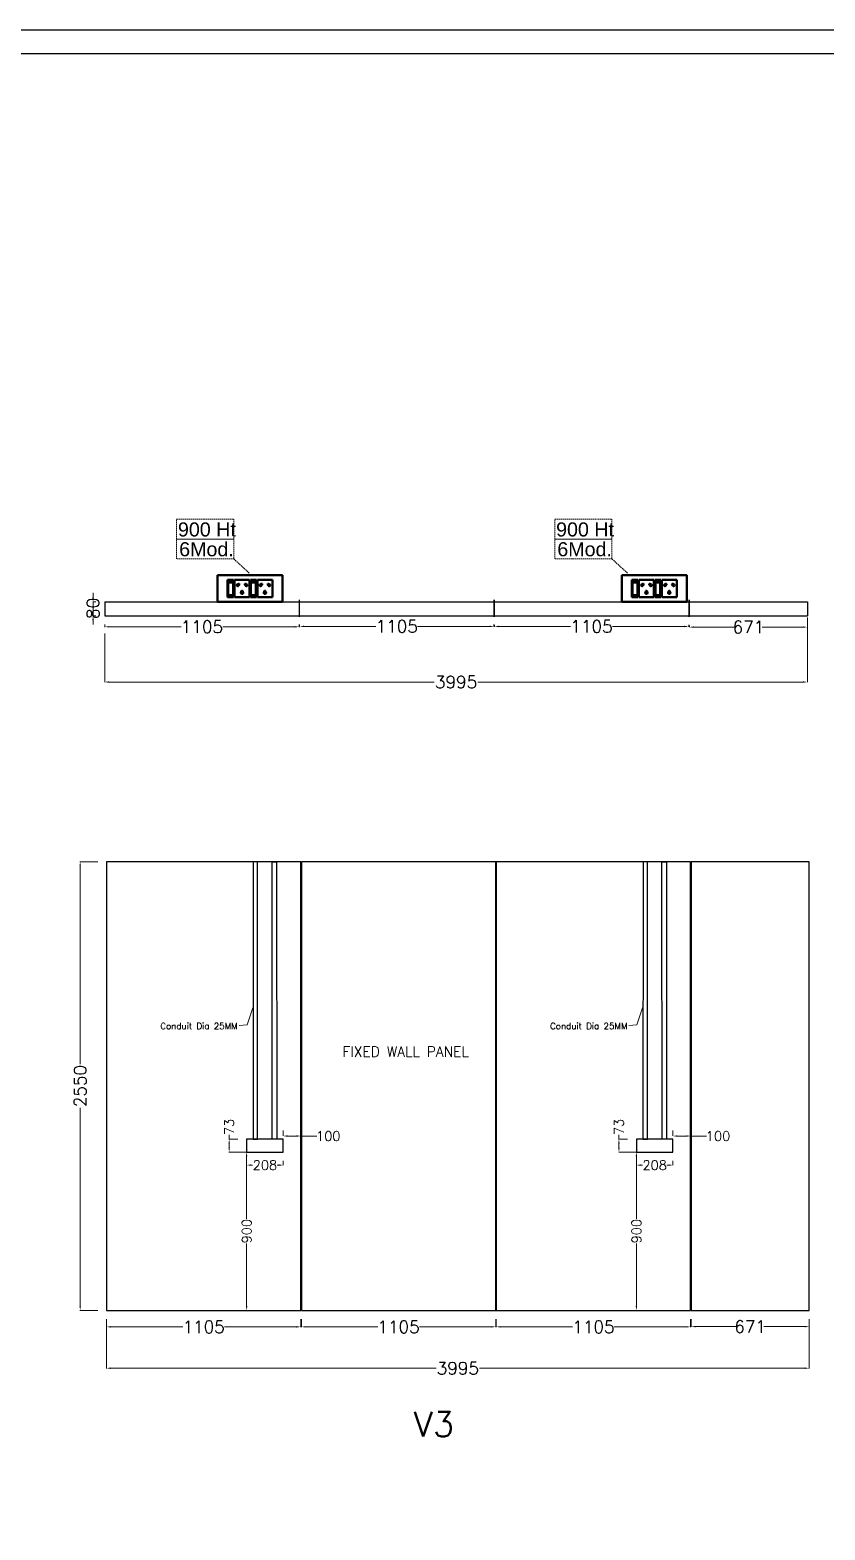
# Model space of a CAD drawing. Extents: x 3550807 to 4078732, y -628171 to -515859.
# Drawn here: x 3774763 to 3779283, y -598407 to -589881 of the extents above; entities that cross this region are included whole.
import ezdxf
from ezdxf.lldxf.tags import DXFTag

# ---------------------------------------------------------------- set-up
doc = ezdxf.new("R2010")
doc.units = 0
doc.header["$LTSCALE"] = 6
doc.header["$MEASUREMENT"] = 0
doc.linetypes.add('1', pattern=[0])
doc.linetypes.add('DASHED2', pattern=[0.375, 0.25, -0.125])
doc.layers.get('0').update_dxf_attribs({"linetype": 'CONTINUOUS'})
doc.layers.get('Defpoints').update_dxf_attribs({"linetype": 'CONTINUOUS'})
for name, color, linetype, lineweight in [('1200 Door', 144, 'CONTINUOUS', 5), ('ELE. 2N0S OF 6-16 UPS SOCKETS', 191, 'CONTINUOUS', 15), ('Partition-80WP', 7, 'CONTINUOUS', 5)]:
    doc.layers.add(name, color=color, linetype=linetype, lineweight=lineweight)
for name, color, linetype in [('80 mm Wall', 5, 'CONTINUOUS'), ('Conduit', 2, 'CONTINUOUS'), ('DIM', 7, 'CONTINUOUS'), ('Dimensions', 7, 'CONTINUOUS'), ('MODULE BOX', 7, 'CONTINUOUS'), ('TEXT', 5, 'CONTINUOUS')]:
    doc.layers.add(name, color=color, linetype=linetype)
doc.layers.add('CFT_LOOPING', color=7, linetype='1', lineweight=0, true_color=0xd6d600)
doc.styles.add('ROMANS', font='romans.shx')
doc.styles.get("Standard").update_dxf_attribs({"font": 'SIMPLEX'})
tags = doc.linetypes.add('03B05', pattern=[15, 6, -9]).pattern_tags.tags
tags[6:7] = [DXFTag(74, 4), DXFTag(75, 0), DXFTag(340, '0'), DXFTag(46, 1.0), DXFTag(50, 0.0), DXFTag(44, 0.0), DXFTag(45, 0.0)]
tags[4:5] = [DXFTag(74, 4), DXFTag(75, 0), DXFTag(340, '0'), DXFTag(46, 1.0), DXFTag(50, 0.0), DXFTag(44, 0.0), DXFTag(45, 0.0)]
doc.dimstyles.new('AEPL', dxfattribs={"dimtxt": 10, "dimasz": 2.5, "dimexe": 1.25, "dimexo": 2, "dimtad": 0, "dimdec": 0, "dimtxsty": 'ROMANS', "dimcen": 2.5, "dimclrd": 250, "dimclre": 250, "dimadec": 0, "dimazin": 0, "dimtfac": 1, "dimtdec": 0, "dimtmove": 0, "dimatfit": 3, "dimfxl": 0, "dimlwd": 0, "dimlwe": 0, "dimarcsym": 0})
doc.dimstyles.new('AEPL1', dxfattribs={"dimtxt": 100, "dimasz": 25, "dimexe": 1.25, "dimexo": 50, "dimtad": 0, "dimdec": 0, "dimtxsty": 'ROMANS', "dimcen": 2.5, "dimclrd": 250, "dimclre": 250, "dimadec": 0, "dimazin": 0, "dimtfac": 1, "dimtdec": 0, "dimtmove": 0, "dimatfit": 3, "dimfxl": 0, "dimlwd": 0, "dimlwe": 0, "dimarcsym": 0})

# ---------------------------------------------------------------- blocks, each defined once
blk = doc.blocks.new('*D295')
at = {"layer": 'Defpoints', "color": 0, "linetype": 'ByBlock', "transparency": 16777216}
for p in [(3778522.5, -597158.9), (3779193, -597158.9), (3779193, -597251)]:
    blk.add_point(p, dxfattribs=at)
at = {"layer": 'DIM', "color": 250, "linetype": 'ByBlock', "lineweight": 0, "transparency": 16777216}
for p, q in [((3778522.5, -597208.9), (3778522.5, -597252.3)), ((3778547.5, -597251), (3778779, -597251)), ((3779168, -597251), (3778936.4, -597251)), ((3779193, -597208.9), (3779193, -597252.3))]:
    blk.add_line(p, q, dxfattribs=at)
at = {"layer": 'DIM', "color": 250, "linetype": 'ByBlock', "transparency": 16777216}
for points in [[(3778547.5, -597246.9), (3778547.5, -597255.2), (3778522.5, -597251)], [(3779168, -597255.2), (3779168, -597246.9), (3779193, -597251)]]:
    blk.add_solid(points, dxfattribs=at)
at = {"layer": 'DIM', "color": 0, "linetype": 'ByBlock', "transparency": 16777216, "insert": (3778857.7, -597251), "char_height": 70, "attachment_point": 5, "style": 'ROMANS'}
blk.add_mtext('671', dxfattribs=at)
blk = doc.blocks.new('*D296')
at = {"layer": 'Defpoints', "color": 0, "linetype": 'ByBlock', "transparency": 16777216}
for p in [(3777414.5, -597158.9), (3778519, -597158.9), (3778519, -597252.5)]:
    blk.add_point(p, dxfattribs=at)
at = {"layer": 'DIM', "color": 250, "linetype": 'ByBlock', "lineweight": 0, "transparency": 16777216}
for p, q in [((3777414.5, -597208.9), (3777414.5, -597253.8)), ((3777439.5, -597252.5), (3777848.1, -597252.5)), ((3778494, -597252.5), (3778085.3, -597252.5)), ((3778519, -597208.9), (3778519, -597253.8))]:
    blk.add_line(p, q, dxfattribs=at)
at = {"layer": 'DIM', "color": 250, "linetype": 'ByBlock', "transparency": 16777216}
for points in [[(3777439.5, -597248.4), (3777439.5, -597256.7), (3777414.5, -597252.5)], [(3778494, -597256.7), (3778494, -597248.4), (3778519, -597252.5)]]:
    blk.add_solid(points, dxfattribs=at)
at = {"layer": 'DIM', "color": 0, "linetype": 'ByBlock', "transparency": 16777216, "insert": (3777966.7, -597252.5), "char_height": 70, "attachment_point": 5, "style": 'ROMANS'}
blk.add_mtext('1105', dxfattribs=at)
blk = doc.blocks.new('*D297')
at = {"layer": 'Defpoints', "color": 0, "linetype": 'ByBlock', "transparency": 16777216}
for p in [(3775198.5, -597158.9), (3776303, -597158.9), (3776303, -597252.5)]:
    blk.add_point(p, dxfattribs=at)
at = {"layer": 'DIM', "color": 250, "linetype": 'ByBlock', "lineweight": 0, "transparency": 16777216}
for p, q in [((3775198.5, -597208.9), (3775198.5, -597253.8)), ((3775223.5, -597252.5), (3775632.1, -597252.5)), ((3776278, -597252.5), (3775869.3, -597252.5)), ((3776303, -597208.9), (3776303, -597253.8))]:
    blk.add_line(p, q, dxfattribs=at)
at = {"layer": 'DIM', "color": 250, "linetype": 'ByBlock', "transparency": 16777216}
for points in [[(3775223.5, -597248.4), (3775223.5, -597256.7), (3775198.5, -597252.5)], [(3776278, -597256.7), (3776278, -597248.4), (3776303, -597252.5)]]:
    blk.add_solid(points, dxfattribs=at)
at = {"layer": 'DIM', "color": 0, "linetype": 'ByBlock', "transparency": 16777216, "insert": (3775750.7, -597252.5), "char_height": 70, "attachment_point": 5, "style": 'ROMANS'}
blk.add_mtext('1105', dxfattribs=at)
blk = doc.blocks.new('*D298')
at = {"layer": 'Defpoints', "color": 0, "linetype": 'ByBlock', "transparency": 16777216}
for p in [(3776306.5, -597158.9), (3777411, -597158.9), (3777411, -597252.5)]:
    blk.add_point(p, dxfattribs=at)
at = {"layer": 'DIM', "color": 250, "linetype": 'ByBlock', "lineweight": 0, "transparency": 16777216}
for p, q in [((3776306.5, -597208.9), (3776306.5, -597253.8)), ((3776331.5, -597252.5), (3776740.1, -597252.5)), ((3777386, -597252.5), (3776977.3, -597252.5)), ((3777411, -597208.9), (3777411, -597253.8))]:
    blk.add_line(p, q, dxfattribs=at)
at = {"layer": 'DIM', "color": 250, "linetype": 'ByBlock', "transparency": 16777216}
for points in [[(3776331.5, -597248.4), (3776331.5, -597256.7), (3776306.5, -597252.5)], [(3777386, -597256.7), (3777386, -597248.4), (3777411, -597252.5)]]:
    blk.add_solid(points, dxfattribs=at)
at = {"layer": 'DIM', "color": 0, "linetype": 'ByBlock', "transparency": 16777216, "insert": (3776858.7, -597252.5), "char_height": 70, "attachment_point": 5, "style": 'ROMANS'}
blk.add_mtext('1105', dxfattribs=at)
blk = doc.blocks.new('*D299')
at = {"layer": 'Defpoints', "color": 0, "linetype": 'ByBlock', "transparency": 16777216}
for p in [(3775995, -596258.9), (3775995, -597158.9), (3775995, -597158.9)]:
    blk.add_point(p, dxfattribs=at)
at = {"layer": 'DIM', "color": 250, "linetype": 'ByBlock', "lineweight": 0, "transparency": 16777216}
for p, q in [((3775945, -596258.9), (3775993.7, -596258.9)), ((3775995, -596283.9), (3775995, -596638.9)), ((3775995, -597133.9), (3775995, -596778.9)), ((3775945, -597158.9), (3775993.7, -597158.9))]:
    blk.add_line(p, q, dxfattribs=at)
at = {"layer": 'DIM', "color": 250, "linetype": 'ByBlock', "transparency": 16777216}
for points in [[(3775999.2, -596283.9), (3775990.8, -596283.9), (3775995, -596258.9)], [(3775990.8, -597133.9), (3775999.2, -597133.9), (3775995, -597158.9)]]:
    blk.add_solid(points, dxfattribs=at)
at = {"layer": 'DIM', "color": 0, "linetype": 'ByBlock', "transparency": 16777216, "insert": (3775995, -596708.9), "char_height": 70, "attachment_point": 5, "rotation": 90, "style": 'ROMANS'}
blk.add_mtext('{\\H0.771429x;900}', dxfattribs=at)
blk = doc.blocks.new('*D300')
at = {"layer": 'Defpoints', "color": 0, "linetype": 'ByBlock', "transparency": 16777216}
for p in [(3775995, -596258.9), (3776203, -596258.9), (3776203, -596333.2)]:
    blk.add_point(p, dxfattribs=at)
at = {"layer": 'DIM', "color": 250, "linetype": 'ByBlock', "lineweight": 0, "transparency": 16777216}
for p, q in [((3775995, -596308.9), (3775995, -596334.4)), ((3776203, -596308.9), (3776203, -596334.4)), ((3776020, -596333.2), (3776029, -596333.2)), ((3776178, -596333.2), (3776169, -596333.2))]:
    blk.add_line(p, q, dxfattribs=at)
at = {"layer": 'DIM', "color": 250, "linetype": 'ByBlock', "transparency": 16777216}
for points in [[(3776020, -596329), (3776020, -596337.3), (3775995, -596333.2)], [(3776178, -596337.3), (3776178, -596329), (3776203, -596333.2)]]:
    blk.add_solid(points, dxfattribs=at)
at = {"layer": 'DIM', "color": 0, "linetype": 'ByBlock', "transparency": 16777216, "insert": (3776099, -596333.2), "char_height": 70, "attachment_point": 5, "style": 'ROMANS'}
blk.add_mtext('{\\H0.771429x;208}', dxfattribs=at)
blk = doc.blocks.new('*D301')
at = {"layer": 'Defpoints', "color": 0, "linetype": 'ByBlock', "transparency": 16777216}
for p in [(3775895.7, -596185.9), (3775995, -596185.9), (3775995, -596258.9)]:
    blk.add_point(p, dxfattribs=at)
at = {"layer": 'DIM', "color": 250, "linetype": 'ByBlock', "lineweight": 0, "transparency": 16777216}
for p, q in [((3775945, -596185.9), (3775894.5, -596185.9)), ((3775895.7, -596185.9), (3775895.7, -596160.9)), ((3775895.7, -596233.9), (3775895.7, -596210.9)), ((3775945, -596258.9), (3775894.5, -596258.9))]:
    blk.add_line(p, q, dxfattribs=at)
at = {"layer": 'DIM', "color": 250, "linetype": 'ByBlock', "transparency": 16777216}
for points in [[(3775899.9, -596210.9), (3775891.6, -596210.9), (3775895.7, -596185.9)], [(3775891.6, -596233.9), (3775899.9, -596233.9), (3775895.7, -596258.9)]]:
    blk.add_solid(points, dxfattribs=at)
at = {"layer": 'DIM', "color": 0, "linetype": 'ByBlock', "transparency": 16777216, "insert": (3775895.7, -596116.6), "char_height": 70, "attachment_point": 5, "rotation": 90, "style": 'ROMANS'}
blk.add_mtext('{\\H0.771429x;73}', dxfattribs=at)
blk = doc.blocks.new('*D302')
at = {"layer": 'Defpoints', "color": 0, "linetype": 'ByBlock', "transparency": 16777216}
for p in [(3776203, -596185.9), (3776303, -596167.9), (3776303, -596185.9)]:
    blk.add_point(p, dxfattribs=at)
at = {"layer": 'DIM', "color": 250, "linetype": 'ByBlock', "lineweight": 0, "transparency": 16777216}
for p, q in [((3776203, -596135.9), (3776203, -596166.6)), ((3776303, -596135.9), (3776303, -596166.6)), ((3776228, -596167.9), (3776278, -596167.9)), ((3776303, -596167.9), (3776393.3, -596167.9))]:
    blk.add_line(p, q, dxfattribs=at)
at = {"layer": 'DIM', "color": 250, "linetype": 'ByBlock', "transparency": 16777216}
for points in [[(3776228, -596163.7), (3776228, -596172.1), (3776203, -596167.9)], [(3776278, -596172.1), (3776278, -596163.7), (3776303, -596167.9)]]:
    blk.add_solid(points, dxfattribs=at)
at = {"layer": 'DIM', "color": 0, "linetype": 'ByBlock', "transparency": 16777216, "insert": (3776459.3, -596167.9), "char_height": 70, "attachment_point": 5, "style": 'ROMANS'}
blk.add_mtext('{\\H0.771429x;100}', dxfattribs=at)
blk = doc.blocks.new('*D303')
at = {"layer": 'Defpoints', "color": 0, "linetype": 'ByBlock', "transparency": 16777216}
for p in [(3778211, -596258.9), (3778211, -597158.9), (3778211, -597158.9)]:
    blk.add_point(p, dxfattribs=at)
at = {"layer": 'DIM', "color": 250, "linetype": 'ByBlock', "lineweight": 0, "transparency": 16777216}
for p, q in [((3778161, -596258.9), (3778209.7, -596258.9)), ((3778211, -596283.9), (3778211, -596638.9)), ((3778211, -597133.9), (3778211, -596778.9)), ((3778161, -597158.9), (3778209.7, -597158.9))]:
    blk.add_line(p, q, dxfattribs=at)
at = {"layer": 'DIM', "color": 250, "linetype": 'ByBlock', "transparency": 16777216}
for points in [[(3778215.2, -596283.9), (3778206.8, -596283.9), (3778211, -596258.9)], [(3778206.8, -597133.9), (3778215.2, -597133.9), (3778211, -597158.9)]]:
    blk.add_solid(points, dxfattribs=at)
at = {"layer": 'DIM', "color": 0, "linetype": 'ByBlock', "transparency": 16777216, "insert": (3778211, -596708.9), "char_height": 70, "attachment_point": 5, "rotation": 90, "style": 'ROMANS'}
blk.add_mtext('{\\H0.771429x;900}', dxfattribs=at)
blk = doc.blocks.new('*D304')
at = {"layer": 'Defpoints', "color": 0, "linetype": 'ByBlock', "transparency": 16777216}
for p in [(3778211, -596258.9), (3778419, -596258.9), (3778419, -596333.2)]:
    blk.add_point(p, dxfattribs=at)
at = {"layer": 'DIM', "color": 250, "linetype": 'ByBlock', "lineweight": 0, "transparency": 16777216}
for p, q in [((3778211, -596308.9), (3778211, -596334.4)), ((3778419, -596308.9), (3778419, -596334.4)), ((3778236, -596333.2), (3778245, -596333.2)), ((3778394, -596333.2), (3778385, -596333.2))]:
    blk.add_line(p, q, dxfattribs=at)
at = {"layer": 'DIM', "color": 250, "linetype": 'ByBlock', "transparency": 16777216}
for points in [[(3778236, -596329), (3778236, -596337.3), (3778211, -596333.2)], [(3778394, -596337.3), (3778394, -596329), (3778419, -596333.2)]]:
    blk.add_solid(points, dxfattribs=at)
at = {"layer": 'DIM', "color": 0, "linetype": 'ByBlock', "transparency": 16777216, "insert": (3778315, -596333.2), "char_height": 70, "attachment_point": 5, "style": 'ROMANS'}
blk.add_mtext('{\\H0.771429x;208}', dxfattribs=at)
blk = doc.blocks.new('*D305')
at = {"layer": 'Defpoints', "color": 0, "linetype": 'ByBlock', "transparency": 16777216}
for p in [(3778111.7, -596185.9), (3778211, -596185.9), (3778211, -596258.9)]:
    blk.add_point(p, dxfattribs=at)
at = {"layer": 'DIM', "color": 250, "linetype": 'ByBlock', "lineweight": 0, "transparency": 16777216}
for p, q in [((3778161, -596185.9), (3778110.5, -596185.9)), ((3778111.7, -596185.9), (3778111.7, -596160.9)), ((3778111.7, -596233.9), (3778111.7, -596210.9)), ((3778161, -596258.9), (3778110.5, -596258.9))]:
    blk.add_line(p, q, dxfattribs=at)
at = {"layer": 'DIM', "color": 250, "linetype": 'ByBlock', "transparency": 16777216}
for points in [[(3778115.9, -596210.9), (3778107.6, -596210.9), (3778111.7, -596185.9)], [(3778107.6, -596233.9), (3778115.9, -596233.9), (3778111.7, -596258.9)]]:
    blk.add_solid(points, dxfattribs=at)
at = {"layer": 'DIM', "color": 0, "linetype": 'ByBlock', "transparency": 16777216, "insert": (3778111.7, -596116.6), "char_height": 70, "attachment_point": 5, "rotation": 90, "style": 'ROMANS'}
blk.add_mtext('{\\H0.771429x;73}', dxfattribs=at)
blk = doc.blocks.new('*D306')
at = {"layer": 'Defpoints', "color": 0, "linetype": 'ByBlock', "transparency": 16777216}
for p in [(3778419, -596185.9), (3778519, -596167.9), (3778519, -596185.9)]:
    blk.add_point(p, dxfattribs=at)
at = {"layer": 'DIM', "color": 250, "linetype": 'ByBlock', "lineweight": 0, "transparency": 16777216}
for p, q in [((3778419, -596135.9), (3778419, -596166.6)), ((3778519, -596135.9), (3778519, -596166.6)), ((3778444, -596167.9), (3778494, -596167.9)), ((3778519, -596167.9), (3778609.3, -596167.9))]:
    blk.add_line(p, q, dxfattribs=at)
at = {"layer": 'DIM', "color": 250, "linetype": 'ByBlock', "transparency": 16777216}
for points in [[(3778444, -596163.7), (3778444, -596172.1), (3778419, -596167.9)], [(3778494, -596172.1), (3778494, -596163.7), (3778519, -596167.9)]]:
    blk.add_solid(points, dxfattribs=at)
at = {"layer": 'DIM', "color": 0, "linetype": 'ByBlock', "transparency": 16777216, "insert": (3778675.3, -596167.9), "char_height": 70, "attachment_point": 5, "style": 'ROMANS'}
blk.add_mtext('{\\H0.771429x;100}', dxfattribs=at)
blk = doc.blocks.new('*D320')
at = {"layer": 'Defpoints', "color": 0, "linetype": 'ByBlock', "transparency": 16777216}
for p in [(3775198.5, -597158.9), (3779193, -597158.9), (3779193, -597487.6)]:
    blk.add_point(p, dxfattribs=at)
at = {"layer": 'DIM', "color": 250, "linetype": 'ByBlock', "lineweight": 0, "transparency": 16777216}
for p, q in [((3775198.5, -597208.9), (3775198.5, -597488.8)), ((3779193, -597208.9), (3779193, -597488.8)), ((3775223.5, -597487.6), (3777071.9, -597487.6)), ((3779168, -597487.6), (3777319.5, -597487.6))]:
    blk.add_line(p, q, dxfattribs=at)
at = {"layer": 'DIM', "color": 250, "linetype": 'ByBlock', "transparency": 16777216}
for points in [[(3775223.5, -597483.4), (3775223.5, -597491.7), (3775198.5, -597487.6)], [(3779168, -597491.7), (3779168, -597483.4), (3779193, -597487.6)]]:
    blk.add_solid(points, dxfattribs=at)
at = {"layer": 'DIM', "color": 0, "linetype": 'ByBlock', "transparency": 16777216, "insert": (3777195.7, -597487.6), "char_height": 70, "attachment_point": 5, "style": 'ROMANS'}
blk.add_mtext('3995', dxfattribs=at)
blk = doc.blocks.new('5Y3AQY')
at = {"layer": 'ELE. 2N0S OF 6-16 UPS SOCKETS', "color": 72, "lineweight": 50}
for p, q in [((-311.5, -26.5), (-277.7, -26.5)), ((-311.5, -123.5), (-311.5, -26.5)), ((-311.5, -123.5), (-311.5, -26.5)), ((-308.7, -37), (-280.5, -37)), ((-308.7, -113), (-308.7, -37)), ((-308.7, -40.4), (-280.5, -40.4)), ((-280.5, -37), (-280.5, -113)), ((-277.7, -26.5), (-277.7, -123.5)), ((-272.1, -26.5), (-272.1, -123.5)), ((-187.1, -26.5), (-272.1, -26.5)), ((-187.1, -123.5), (-187.1, -26.5)), ((-181.4, -26.5), (-147.6, -26.5)), ((-181.4, -123.5), (-181.4, -26.5)), ((-181.4, -123.5), (-181.4, -26.5)), ((-178.6, -37), (-150.4, -37)), ((-178.6, -113), (-178.6, -37)), ((-178.6, -40.4), (-150.4, -40.4)), ((-150.4, -37), (-150.4, -113)), ((-147.6, -26.5), (-147.6, -123.5)), ((-57, -26.5), (-142, -26.5)), ((-142, -26.5), (-142, -123.5)), ((-57, -123.5), (-57, -26.5)), ((-311.5, -123.5), (-277.7, -123.5)), ((-277.7, -123.5), (-311.5, -123.5)), ((-280.5, -113), (-308.7, -113)), ((-272.1, -123.5), (-187.1, -123.5)), ((-181.4, -123.5), (-147.6, -123.5)), ((-147.6, -123.5), (-181.4, -123.5)), ((-150.4, -113), (-178.6, -113)), ((-142, -123.5), (-57, -123.5))]:
    blk.add_line(p, q, dxfattribs=at)
blk.add_lwpolyline([(-368.5, 0), (0, 0), (0, -150), (-368.5, -150)], close=True, dxfattribs=at)
for centre, radius, start, end in [((-253.8, -56.1), 5.7, 87.48997, 354.73109), ((-249.3, -52.1), 4.6, 284.90486, 157.31619), ((-209.8, -52.1), 4.6, 22.68381, 255.09514), ((-205.3, -56.1), 5.7, 185.26891, 92.51003), ((-123.7, -56.1), 5.7, 87.48997, 354.73109), ((-119.2, -52.1), 4.6, 284.90486, 157.31619), ((-79.7, -52.1), 4.6, 22.68381, 255.09514), ((-75.2, -56.1), 5.7, 185.26891, 92.51003), ((-229.6, -99), 6.62, 127.15837, 52.84163), ((-229.6, -92.3), 4.22, 341.40312, 198.59688), ((-99.5, -99), 6.62, 127.15837, 52.84163), ((-99.5, -92.3), 4.22, 341.40312, 198.59688)]:
    blk.add_arc(centre, radius, start, end, dxfattribs=at)
blk = doc.blocks.new('*D322')
at = {"layer": 'Defpoints', "color": 0, "linetype": 'ByBlock', "transparency": 16777216}
for p in [(3775188.3, -593210.7), (3776293.3, -593210.7), (3776293.3, -593273.4)]:
    blk.add_point(p, dxfattribs=at)
at = {"layer": 'DIM', "color": 250, "linetype": 'ByBlock', "lineweight": 0, "transparency": 16777216}
for p, q in [((3775188.3, -593260.7), (3775188.3, -593274.7)), ((3775213.3, -593273.4), (3775622.2, -593273.4)), ((3776268.3, -593273.4), (3775859.4, -593273.4)), ((3776293.3, -593260.7), (3776293.3, -593274.7))]:
    blk.add_line(p, q, dxfattribs=at)
at = {"layer": 'DIM', "color": 250, "linetype": 'ByBlock', "transparency": 16777216}
for points in [[(3775213.3, -593269.3), (3775213.3, -593277.6), (3775188.3, -593273.4)], [(3776268.3, -593277.6), (3776268.3, -593269.3), (3776293.3, -593273.4)]]:
    blk.add_solid(points, dxfattribs=at)
at = {"layer": 'DIM', "color": 0, "linetype": 'ByBlock', "transparency": 16777216, "insert": (3775740.8, -593273.4), "char_height": 70, "attachment_point": 5, "style": 'ROMANS'}
blk.add_mtext('1105', dxfattribs=at)
blk = doc.blocks.new('*D323')
at = {"layer": 'Defpoints', "color": 0, "linetype": 'ByBlock', "transparency": 16777216}
for p in [(3776296.3, -593210.7), (3777401.3, -593210.7), (3777401.3, -593271.1)]:
    blk.add_point(p, dxfattribs=at)
at = {"layer": 'DIM', "color": 250, "linetype": 'ByBlock', "lineweight": 0, "transparency": 16777216}
for p, q in [((3776296.3, -593260.7), (3776296.3, -593272.3)), ((3776321.3, -593271.1), (3776730.2, -593271.1)), ((3777376.3, -593271.1), (3776967.4, -593271.1)), ((3777401.3, -593260.7), (3777401.3, -593272.3))]:
    blk.add_line(p, q, dxfattribs=at)
at = {"layer": 'DIM', "color": 250, "linetype": 'ByBlock', "transparency": 16777216}
for points in [[(3776321.3, -593266.9), (3776321.3, -593275.2), (3776296.3, -593271.1)], [(3777376.3, -593275.2), (3777376.3, -593266.9), (3777401.3, -593271.1)]]:
    blk.add_solid(points, dxfattribs=at)
at = {"layer": 'DIM', "color": 0, "linetype": 'ByBlock', "transparency": 16777216, "insert": (3776848.8, -593271.1), "char_height": 70, "attachment_point": 5, "style": 'ROMANS'}
blk.add_mtext('1105', dxfattribs=at)
blk = doc.blocks.new('*D324')
at = {"layer": 'Defpoints', "color": 0, "linetype": 'ByBlock', "transparency": 16777216}
for p in [(3777404.3, -593211.8), (3778509.3, -593211.8), (3778509.3, -593271.4)]:
    blk.add_point(p, dxfattribs=at)
at = {"layer": 'DIM', "color": 250, "linetype": 'ByBlock', "lineweight": 0, "transparency": 16777216}
for p, q in [((3777404.3, -593261.8), (3777404.3, -593272.7)), ((3777429.3, -593271.4), (3777837.3, -593271.4)), ((3778484.3, -593271.4), (3778074.4, -593271.4)), ((3778509.3, -593261.8), (3778509.3, -593272.7))]:
    blk.add_line(p, q, dxfattribs=at)
at = {"layer": 'DIM', "color": 250, "linetype": 'ByBlock', "transparency": 16777216}
for points in [[(3777429.3, -593267.2), (3777429.3, -593275.6), (3777404.3, -593271.4)], [(3778484.3, -593275.6), (3778484.3, -593267.2), (3778509.3, -593271.4)]]:
    blk.add_solid(points, dxfattribs=at)
at = {"layer": 'DIM', "color": 0, "linetype": 'ByBlock', "transparency": 16777216, "insert": (3777955.8, -593271.4), "char_height": 70, "attachment_point": 5, "style": 'ROMANS'}
blk.add_mtext('1105', dxfattribs=at)
blk = doc.blocks.new('*D325')
at = {"layer": 'Defpoints', "color": 0, "linetype": 'ByBlock', "transparency": 16777216}
for p in [(3778512.3, -593216.1), (3779183.3, -593210.7), (3779183.3, -593275.1)]:
    blk.add_point(p, dxfattribs=at)
at = {"layer": 'DIM', "color": 250, "linetype": 'ByBlock', "lineweight": 0, "transparency": 16777216}
for p, q in [((3778512.3, -593266.1), (3778512.3, -593276.3)), ((3778537.3, -593275.1), (3778769.1, -593275.1)), ((3779158.3, -593275.1), (3778926.5, -593275.1)), ((3779183.3, -593260.7), (3779183.3, -593276.3))]:
    blk.add_line(p, q, dxfattribs=at)
at = {"layer": 'DIM', "color": 250, "linetype": 'ByBlock', "transparency": 16777216}
for points in [[(3778537.3, -593270.9), (3778537.3, -593279.2), (3778512.3, -593275.1)], [(3779158.3, -593279.2), (3779158.3, -593270.9), (3779183.3, -593275.1)]]:
    blk.add_solid(points, dxfattribs=at)
at = {"layer": 'DIM', "color": 0, "linetype": 'ByBlock', "transparency": 16777216, "insert": (3778847.8, -593275.1), "char_height": 70, "attachment_point": 5, "style": 'ROMANS'}
blk.add_mtext('671', dxfattribs=at)
blk = doc.blocks.new('*D326')
at = {"layer": 'Defpoints', "color": 0, "linetype": 'ByBlock', "transparency": 16777216}
for p in [(3779183.3, -593170.7), (3775188.3, -593260.7), (3779183.3, -593587.4)]:
    blk.add_point(p, dxfattribs=at)
at = {"layer": 'DIM', "color": 250, "linetype": 'ByBlock', "lineweight": 0, "transparency": 16777216}
for p, q in [((3779183.3, -593220.7), (3779183.3, -593588.7)), ((3775188.3, -593310.7), (3775188.3, -593588.7)), ((3775213.3, -593587.4), (3777062, -593587.4)), ((3779158.3, -593587.4), (3777309.6, -593587.4))]:
    blk.add_line(p, q, dxfattribs=at)
at = {"layer": 'DIM', "color": 250, "linetype": 'ByBlock', "transparency": 16777216}
for points in [[(3775213.3, -593583.3), (3775213.3, -593591.6), (3775188.3, -593587.4)], [(3779158.3, -593591.6), (3779158.3, -593583.3), (3779183.3, -593587.4)]]:
    blk.add_solid(points, dxfattribs=at)
at = {"layer": 'DIM', "color": 0, "linetype": 'ByBlock', "transparency": 16777216, "insert": (3777185.8, -593587.4), "char_height": 70, "attachment_point": 5, "style": 'ROMANS'}
blk.add_mtext('3995', dxfattribs=at)
blk = doc.blocks.new('*D438')
at = {"layer": 'Defpoints', "color": 0, "linetype": 'ByBlock', "transparency": 16777216}
for p in [(3775198.5, -594608.9), (3775048.6, -597158.9), (3775198.5, -597158.9)]:
    blk.add_point(p, dxfattribs=at)
at = {"layer": 'DIM', "color": 250, "linetype": 'ByBlock', "lineweight": 0, "transparency": 16777216}
for p, q in [((3775148.5, -594608.9), (3775047.3, -594608.9)), ((3775048.6, -594633.9), (3775048.6, -595760.1)), ((3775048.6, -597133.9), (3775048.6, -596007.8)), ((3775148.5, -597158.9), (3775047.3, -597158.9))]:
    blk.add_line(p, q, dxfattribs=at)
at = {"layer": 'DIM', "color": 250, "linetype": 'ByBlock', "transparency": 16777216}
for points in [[(3775052.7, -594633.9), (3775044.4, -594633.9), (3775048.6, -594608.9)], [(3775044.4, -597133.9), (3775052.7, -597133.9), (3775048.6, -597158.9)]]:
    blk.add_solid(points, dxfattribs=at)
at = {"layer": 'DIM', "color": 0, "linetype": 'ByBlock', "transparency": 16777216, "insert": (3775048.6, -595883.9), "char_height": 70, "attachment_point": 5, "rotation": 90, "style": 'ROMANS'}
blk.add_mtext('2550', dxfattribs=at)
blk = doc.blocks.new('*D449')
at = {"layer": 'Defpoints', "color": 0, "linetype": 'ByBlock', "transparency": 16777216}
for p in [(3775121.9, -593130.7), (3775188.3, -593130.7), (3775188.3, -593210.7)]:
    blk.add_point(p, dxfattribs=at)
at = {"layer": 'DIM', "color": 250, "linetype": 'ByBlock', "lineweight": 0, "transparency": 16777216}
for p, q in [((3775138.3, -593130.7), (3775120.7, -593130.7)), ((3775121.9, -593105.7), (3775121.9, -593080.7)), ((3775121.9, -593210.7), (3775121.9, -593130.7)), ((3775138.3, -593210.7), (3775120.7, -593210.7)), ((3775121.9, -593235.7), (3775121.9, -593260.7))]:
    blk.add_line(p, q, dxfattribs=at)
at = {"layer": 'DIM', "color": 250, "linetype": 'ByBlock', "transparency": 16777216}
for points in [[(3775117.7, -593105.7), (3775126.1, -593105.7), (3775121.9, -593130.7)], [(3775126.1, -593235.7), (3775117.7, -593235.7), (3775121.9, -593210.7)]]:
    blk.add_solid(points, dxfattribs=at)
at = {"layer": 'DIM', "color": 0, "linetype": 'ByBlock', "transparency": 16777216, "insert": (3775121.9, -593168.9), "char_height": 70, "attachment_point": 5, "rotation": 90, "style": 'ROMANS'}
blk.add_mtext('80', dxfattribs=at)

msp = doc.modelspace()

# ---------------------------------------------------------------- linework, layer by layer
for points in [[(3791379.5, -589881.1), (3791379.5, -608319.7), (3765412.7, -608319.7), (3765412.7, -589881.1)], [(3791246, -590014.6), (3791246, -608186.2), (3765546.3, -608186.2), (3765546.3, -590014.6)]]:
    msp.add_lwpolyline(points, close=True)
at = {"layer": '80 mm Wall', "ltscale": 500}
for p, q in [((3775188.3, -593130.7), (3779183.3, -593130.7)), ((3775188.3, -593130.7), (3775188.3, -593210.7)), ((3779183.3, -593130.7), (3779183.3, -593210.7)), ((3775188.3, -593210.7), (3779183.3, -593210.7))]:
    msp.add_line(p, q, dxfattribs=at)
for points in [[(3775198.5, -594608.9), (3775198.5, -597158.9), (3776303, -597158.9), (3776303, -594608.9), (3775198.5, -594608.9)], [(3776306.5, -594608.9), (3776306.5, -597158.9), (3777411, -597158.9), (3777411, -594608.9), (3776306.5, -594608.9)], [(3777414.5, -594608.9), (3777414.5, -597158.9), (3778519, -597158.9), (3778519, -594608.9), (3777414.5, -594608.9)], [(3778522.5, -594608.9), (3778522.5, -597158.9), (3779193, -597158.9), (3779193, -594608.9), (3778522.5, -594608.9)]]:
    msp.add_lwpolyline(points, dxfattribs=at)
at = {"layer": 'CFT_LOOPING', "color": 7, "linetype": 'DASHED2', "ltscale": 5}
for p, q in [((3775921.8, -592887), (3776009.7, -592967.7)), ((3778071.8, -592887), (3778159.7, -592967.7))]:
    msp.add_line(p, q, dxfattribs=at)
for points in [[(3775597, -592662), (3775921.8, -592662), (3775921.8, -592774.5), (3775597, -592774.5)], [(3777747, -592662), (3778071.8, -592662), (3778071.8, -592774.5), (3777747, -592774.5)], [(3775597, -592774.5), (3775921.8, -592774.5), (3775921.8, -592887), (3775597, -592887)], [(3777747, -592774.5), (3778071.8, -592774.5), (3778071.8, -592887), (3777747, -592887)]]:
    msp.add_lwpolyline(points, close=True, dxfattribs=at)
at = {"layer": 'Conduit', "linetype": '03B05'}
for points in [[(3776032.2, -596185.9), (3776057.2, -596185.9), (3776057.6, -594608.9), (3776032.6, -594608.9), (3776032.2, -596185.9)], [(3776165.8, -596185.9), (3776140.8, -596185.9), (3776140.4, -594608.9), (3776165.4, -594608.9), (3776165.8, -596185.9)], [(3778248.2, -596185.9), (3778273.2, -596185.9), (3778273.6, -594608.9), (3778248.6, -594608.9), (3778248.2, -596185.9)], [(3778381.8, -596185.9), (3778356.8, -596185.9), (3778356.4, -594608.9), (3778381.4, -594608.9), (3778381.8, -596185.9)]]:
    msp.add_lwpolyline(points, dxfattribs=at)
at = {"layer": 'MODULE BOX', "color": 5, "linetype": 'ByBlock'}
for points in [[(3775995, -596258.9), (3776203, -596258.9), (3776203, -596185.9), (3775995, -596185.9)], [(3778211, -596258.9), (3778419, -596258.9), (3778419, -596185.9), (3778211, -596185.9)]]:
    msp.add_lwpolyline(points, close=True, dxfattribs=at)
at = {"layer": 'Partition-80WP', "ltscale": 0.5}
for p, q in [((3776293.3, -593120.8, -92016.4), (3776293.3, -593216.1, -92016.4)), ((3776296.3, -593120.8, -92016.4), (3776296.3, -593216.1, -92016.4)), ((3777401.3, -593120.8, -92016.4), (3777401.3, -593216.1, -92016.4)), ((3777404.3, -593120.8, -92016.4), (3777404.3, -593216.1, -92016.4)), ((3778509.3, -593120.8, -92016.4), (3778509.3, -593216.1, -92016.4)), ((3778512.3, -593120.8, -92016.4), (3778512.3, -593216.1, -92016.4))]:
    msp.add_line(p, q, dxfattribs=at)

# ---------------------------------------------------------------- block references
at = {"layer": 'ELE. 2N0S OF 6-16 UPS SOCKETS', "color": 3, "linetype": 'ByBlock'}
for p in [(3776198.4, -592980.7), (3778497.5, -592980.7)]:
    msp.add_blockref('5Y3AQY', p, dxfattribs=at)

# ---------------------------------------------------------------- texts
at = {"layer": '1200 Door', "color": 7, "linetype": 'ByBlock', "style": 'ROMANS'}
msp.add_text('V3', height=141.27, dxfattribs=at).set_placement((3776944.6, -597876.1, -71608.8))
at = {"layer": 'DIM', "linetype": 'ByBlock', "insert": (3776540.3, -595659.2, -1.5), "char_height": 57.6, "width": 903.744, "attachment_point": 1, "style": 'ROMANS'}
msp.add_mtext('{\\C1;FIXED WALL PANEL}', dxfattribs=at)
at = {"layer": 'Dimensions', "char_height": 36, "attachment_point": 6, "rotation": 0.0324, "style": 'ROMANS'}
for insert in [(3775944.2, -595542.6, 3543619.5), (3778160.2, -595542.6, 3543619.5)]:
    msp.add_mtext('Conduit Dia 25MM', dxfattribs=dict(at, insert=insert))
at = {"layer": 'TEXT', "color": 7, "char_height": 80, "attachment_point": 1}
for s, insert, width in [('\\A1;{\\fArial|b0|i0|c0|p34;900 Ht\\P}', (3775604.4, -592680), 8957.987), ('\\A1;{\\fArial|b0|i0|c0|p34;900 Ht\\P}', (3777754.4, -592680), 8957.987), ('\\A1;{\\fArial|b0|i0|c0|p34;6Mod.\\P}', (3775611.4, -592792.5), 352.575), ('\\A1;{\\fArial|b0|i0|c0|p34;6Mod.\\P}', (3777761.4, -592792.5), 352.575)]:
    msp.add_mtext(s, dxfattribs=dict(at, insert=insert, width=width))

# ---------------------------------------------------------------- dimensions: what is measured, and where the dimension line sits
at = {"layer": 'DIM', "linetype": 'ByBlock'}
dim = msp.add_linear_dim(base=(3775121.9, -593130.7), p1=(3775188.3, -593210.7), p2=(3775188.3, -593130.7), angle=90, dimstyle='AEPL1', override={"dimtxt": 70, "dimarcsym": 1}, dxfattribs=at)
dim.commit()
dim.dimension.update_dxf_attribs({"geometry": '*D449', "text_midpoint": (3775121.9, -593168.9), "dimtype": 160})
for base, p1, p2, picture, middle in [((3779183.3, -593587.4), (3775188.3, -593260.7), (3779183.3, -593170.7), '*D326', (3777185.8, -593587.4)), ((3776293.3, -593273.4), (3775188.3, -593210.7), (3776293.3, -593210.7, -92016.4), '*D322', (3775740.8, -593273.4)), ((3777401.3, -593271.1), (3776296.3, -593210.7, -92016.4), (3777401.3, -593210.7, -92016.4), '*D323', (3776848.8, -593271.1)), ((3779183.3, -593275.1), (3778512.3, -593216.1, -92016.4), (3779183.3, -593210.7), '*D325', (3778847.8, -593275.1)), ((3776302.9913, -597252.5296), (3775198.4551, -597158.9326), (3776302.9913, -597158.9326), '*D297', (3775750.7232, -597252.5296)), ((3779192.9913, -597487.5596), (3775198.4551, -597158.9326), (3779192.9913, -597158.9326), '*D320', (3777195.7232, -597487.5596)), ((3777410.9913, -597252.5296), (3776306.4551, -597158.9326), (3777410.9913, -597158.9326), '*D298', (3776858.7232, -597252.5296)), ((3778518.9913, -597252.5296), (3777414.4551, -597158.9326), (3778518.9913, -597158.9326), '*D296', (3777966.7232, -597252.5296)), ((3779192.9913, -597251.0359), (3778522.4551, -597158.9326), (3779192.9913, -597158.9326), '*D295', (3778857.7232, -597251.0359))]:
    dim = msp.add_linear_dim(base=base, p1=p1, p2=p2, dimstyle='AEPL1', override={"dimtxt": 70, "dimarcsym": 1}, dxfattribs=at)
    dim.commit()
    dim.dimension.update_dxf_attribs({"geometry": picture, "text_midpoint": middle})
dim = msp.add_linear_dim(base=(3778509.3, -593271.4), p1=(3777404.3, -593211.8, -92016.4), p2=(3778509.3, -593211.8, -92016.4), dimstyle='AEPL1', override={"dimtxt": 70, "dimarcsym": 1}, dxfattribs=at)
dim.commit()
dim.dimension.update_dxf_attribs({"geometry": '*D324', "text_midpoint": (3777955.8, -593271.4), "dimtype": 160})
dim = msp.add_linear_dim(base=(3775048.6, -597158.9), p1=(3775198.5, -594608.9), p2=(3775198.5, -597158.9), angle=90, dimstyle='AEPL1', override={"dimtxt": 70, "dimarcsym": 1}, dxfattribs=at)
dim.commit()
dim.dimension.update_dxf_attribs({"geometry": '*D438', "text_midpoint": (3775048.6, -595883.9)})
for base, p1, p2, picture, middle in [((3775895.7, -596185.9), (3775995, -596258.9), (3775995, -596185.9), '*D301', (3775895.7, -596116.6)), ((3778111.7, -596185.9), (3778211, -596258.9), (3778211, -596185.9), '*D305', (3778111.7, -596116.6)), ((3775995, -597158.9), (3775995, -596258.9), (3775995, -597158.9), '*D299', (3775995, -596708.9)), ((3778211, -597158.9), (3778211, -596258.9), (3778211, -597158.9), '*D303', (3778211, -596708.9))]:
    dim = msp.add_linear_dim(base=base, p1=p1, p2=p2, angle=90, text='{\\H0.771429x;<>}', dimstyle='AEPL1', override={"dimtxt": 70, "dimtxsty": 'ROMANS', "dimarcsym": 1}, dxfattribs=at)
    dim.commit()
    dim.dimension.update_dxf_attribs({"geometry": picture, "text_midpoint": middle})
for base, p1, p2, picture, middle in [((3776303, -596167.9), (3776203, -596185.9), (3776303, -596185.9), '*D302', (3776459.3, -596167.9)), ((3778519, -596167.9), (3778419, -596185.9), (3778519, -596185.9), '*D306', (3778675.3, -596167.9))]:
    dim = msp.add_linear_dim(base=base, p1=p1, p2=p2, text='{\\H0.771429x;<>}', dimstyle='AEPL1', override={"dimtxt": 70, "dimtxsty": 'ROMANS', "dimarcsym": 1}, dxfattribs=at)
    dim.commit()
    dim.dimension.update_dxf_attribs({"geometry": picture, "text_midpoint": middle, "dimtype": 160})
for base, p1, p2, picture, middle in [((3776203, -596333.2), (3775995, -596258.9), (3776203, -596258.9), '*D300', (3776099, -596333.2)), ((3778419, -596333.2), (3778211, -596258.9), (3778419, -596258.9), '*D304', (3778315, -596333.2))]:
    dim = msp.add_linear_dim(base=base, p1=p1, p2=p2, text='{\\H0.771429x;<>}', dimstyle='AEPL1', override={"dimtxt": 70, "dimtxsty": 'ROMANS', "dimarcsym": 1}, dxfattribs=at)
    dim.commit()
    dim.dimension.update_dxf_attribs({"geometry": picture, "text_midpoint": middle})

# ---------------------------------------------------------------- leaders
at = {"layer": 'Dimensions'}
for points in [[(3776029.6, -595440, 2834895.6), (3775997.1, -595535.8, 2834895.6), (3775952.2, -595539.2, 2834895.6)], [(3778245.6, -595440, 2834895.6), (3778213.1, -595535.8, 2834895.6), (3778168.2, -595539.2, 2834895.6)]]:
    msp.add_leader(points, dimstyle='AEPL', dxfattribs=at)

doc.saveas('drawing.dxf')
